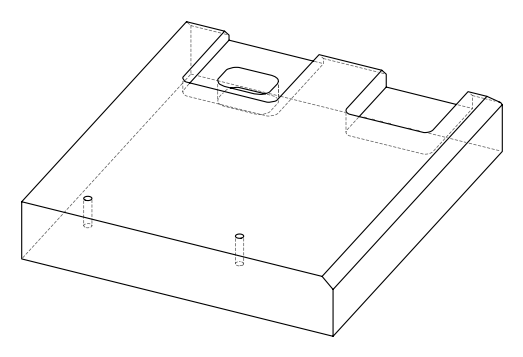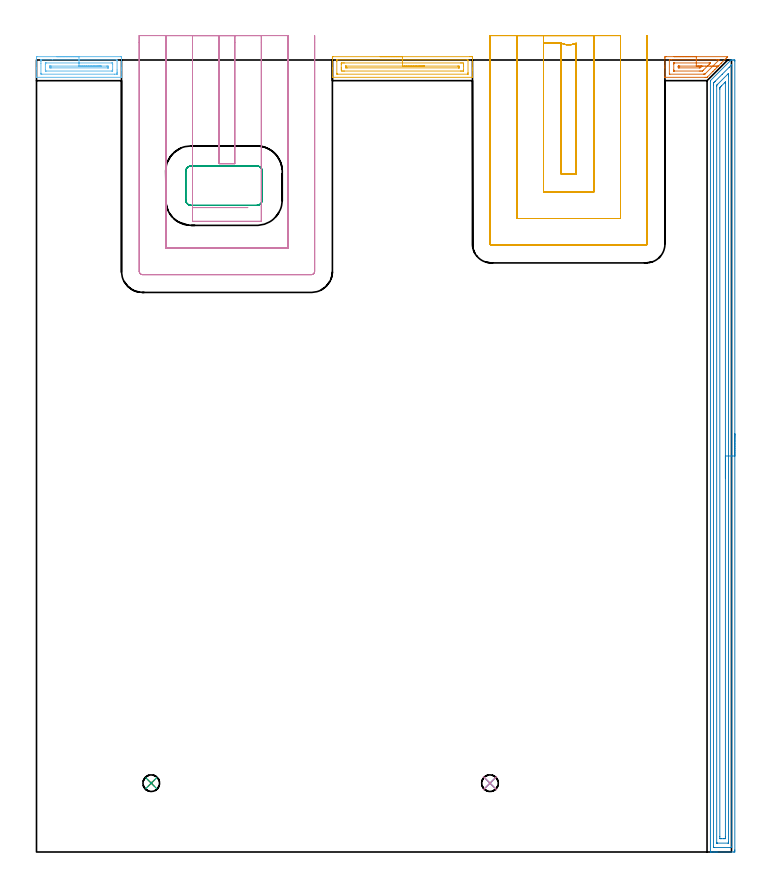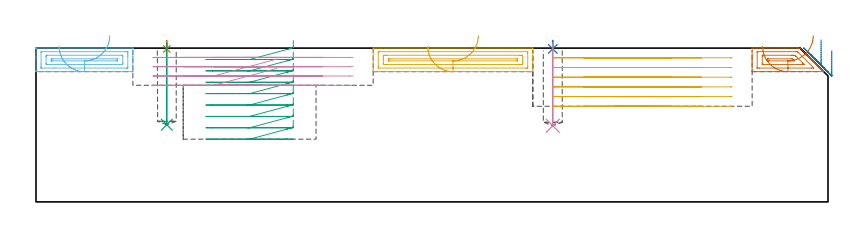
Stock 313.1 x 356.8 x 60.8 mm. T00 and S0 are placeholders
(PLAN: 11 operations, 4 tool changes, 40.3 min)
(1 SPOT_DRILL | STEP1POCKET | NXT0321_9005460120000 | 0.03 min | 0 mm3)
(2 SPOT_DRILL_1 | STEP1POCKET_1 | NXT0321_9005460120000 | 0.03 min | 0 mm3)
(3 DRILL_BLIND_HOLE_INTO_CENTER | STEP1POCKET | NXT0301_046 | 0.13 min | 1290 mm3)
(4 DRILL_BLIND_HOLE_INTO_CENTER_1 | STEP1POCKET_1 | NXT0301_046 | 0.13 min | 1307 mm3)
(5 AREA_MILL | FG_CHAMFER_SURFACE | UGT0205_001 | 2.21 min | 3213 mm3)
(6 AREA_MILL_1 | FG_CHAMFER_SURFACE_1 | UGT0205_001 | 1.41 min | 1898 mm3)
(7 AREA_MILL_2 | FG_CHAMFER_SURFACE_2 | UGT0205_001 | 0.95 min | 1538 mm3)
(8 AREA_MILL_3 | FG_CHAMFER_SURFACE_3 | UGT0205_001 | 11.56 min | 21246 mm3)
(9 MILL_RECTANGULAR_POCKET | POCKET_RECTANGULAR_STRAIGHT | UGT0201_100 | Follow Part, ap 4.5, ae 75% | 2.57 min | 63587 mm3)
(10 MILL_SLOT | SLOT_PARTIAL_RECTANGULAR | UGT0201_008 | Follow Part, ap 4, ae 75% | 9.38 min | 119213 mm3)
(11 MILL_SLOT_1 | SLOT_PARTIAL_RECTANGULAR_1 | UGT0201_008 | Follow Part, ap 4, ae 75% | 11.86 min | 181101 mm3)
(TOOL NXT0321_9005460120000 | NC Spot Drill, 142deg, 12mm, Carbide, Uncoated | D12 PA142 FL30 Z2)
(TOOL NXT0301_046 | Carbide Drill 7.5mm [860.1-0750-038A1-MM 2214] | D7.5 PA140 FL53 Z2)
(TOOL UGT0205_001 | Chamfer Mill 20 x 3 x 45 deg. | D20 FL50 Z2)
(TOOL UGT0201_100 | End Mill 18 mm | D18 FL22 Z2)
(TOOL UGT0201_008 | End Mill 16 mm | D16 FL32 Z4)
(OP 1 SPOT_DRILL)
G17 G21 G94 G90
T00 M6
G54
G17 G0 G90 X51.7 Y31. S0 M3
G43 Z70.8 H0
G94 G81 G98 Z60.477 F250. R63.8
G80
M5
M2
(OP 2 SPOT_DRILL_1)
G17 G21 G94 G90
T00 M6
G54
G17 G0 G90 X204.3 Y31. S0 M3
G43 Z70.8 H0
G94 G81 G98 Z60.477 F250. R63.8
G80
M5
M2
(OP 3 DRILL_BLIND_HOLE_INTO_CENTER)
G17 G21 G94 G90
T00 M6
G54
G17 G0 G90 X51.7 Y31. S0 M3
G43 Z70.8 H1
G94 G81 G98 Z30.5 F250. R62.8
G80
M5
M2
(OP 4 DRILL_BLIND_HOLE_INTO_CENTER_1)
G17 G21 G94 G90
T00 M6
G54
G17 G0 G90 X204.3 Y31. S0 M3
G43 Z70.8 H1
G94 G81 G98 Z30.1 F250. R62.8
G80
M5
M2
(OP 5 AREA_MILL)
G17 G21 G94 G90
T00 M6
G54
G17 G0 G90 X154.85 Y358.3 S1061 M3
G43 Z70.8 H0
Z61.5
G94 G1 X154.888 Z60.628 F250.
X155.002 Z59.763
X155.191 Z58.912
X155.453 Z58.08
X155.787 Z57.274
X156.19 Z56.5
X156.658 Z55.764
X157.19 Z55.072
X157.779 Z54.429
X158.422 Z53.84
X159.114 Z53.308
X159.85 Z52.84
X160.624 Z52.437
X161.43 Z52.103
X162.262 Z51.841
X163.114 Z51.652
X163.978 Z51.538
X164.85 Z51.5
X195.256
X195.878 Y358.297 Z51.503
X196.394 Y358.291 Z51.505
X196.398 Y358.197 Z51.599
X196.4 Y357.673 Z52.123
Y353.203 Z56.59
Y352.468 Z57.33
Y352.309 Z57.489
Y349.223 Z60.576
X196.394 Y349.029 Z60.764
X196.39 Y349.004 Z60.79
X196.321 Y349. Z60.8
X133.379
X133.31 Y349.004 Z60.79
X133.306 Y349.029 Z60.764
X133.3 Y349.223 Z60.575
Y352.468 Z57.33
Y353.203 Z56.59
Y357.673 Z52.123
X133.302 Y358.197 Z51.599
X133.306 Y358.291 Z51.505
X133.822 Y358.3 Z51.5
X164.85
Y356.886 Z52.914
X193.999 Y356.885 Z52.915
X194.105 Y356.884 Z52.916
X194.21 Y356.881 Z52.919
X194.39 Y356.872 Z52.928
X194.393 Y356.779 Z53.021
X194.399 Y356.482 Z53.318
X194.4 Y351.118 Z58.682
X194.393 Y350.521 Z59.279
X194.39 Y350.448 Z59.352
X194.38 Y350.421 Z59.379
X194.316 Y350.418 Z59.382
X194.21 Y350.415 Z59.385
X135.701
X135.595 Y350.416 Z59.384
X135.49 Y350.419 Z59.381
X135.31 Y350.428 Z59.372
X135.307 Y350.521 Z59.279
X135.301 Y350.818 Z58.982
X135.3 Y356.182 Z53.618
X135.307 Y356.779 Z53.021
X135.31 Y356.852 Z52.948
X135.32 Y356.879 Z52.921
X135.384 Y356.882 Z52.918
X135.49 Y356.885 Z52.915
X164.85 Y356.886 Z52.914
Y355.472 Z54.328
X190.969 Y355.471 Z54.329
X191.445
X191.858 Y355.469 Z54.331
X192.332 Y355.465 Z54.335
X192.391 Y354.991 Z54.809
X192.397 Y354.925 Z54.875
X192.4 Y354.097 Z55.703
Y354.028 Z55.772
Y352.309 Z57.491
Y352.24 Z57.56
X192.398 Y352.171 Z57.629
X192.392 Y352.034 Z57.766
X192.382 Y351.835 Z57.965
X192.332 Y351.834 Z57.966
X191.92 Y351.83 Z57.97
X191.445 Y351.829 Z57.971
X191.035 Y351.828 Z57.972
X138.731 Y351.829 Z57.971
X138.255
X137.842 Y351.831 Z57.969
X137.368 Y351.836 Z57.964
X137.309 Y352.309 Z57.491
X137.303 Y352.375 Z57.425
X137.3 Y353.203 Z56.597
Y353.272 Z56.528
Y354.991 Z54.809
Y355.06 Z54.74
X137.302 Y355.129 Z54.671
X137.308 Y355.266 Z54.534
X137.318 Y355.465 Z54.335
X137.368 Y355.466 Z54.334
X137.78 Y355.47 Z54.33
X138.255 Y355.471 Z54.329
X138.665 Y355.472 Z54.328
X164.85
Y354.057 Z55.743
X189.712
X190.109 Y354.053 Z55.747
X190.307 Y354.05 Z55.75
X190.39 Y354.043 Z55.757
X190.392 Y353.975 Z55.825
X190.399 Y353.364 Z56.436
X190.397 Y353.283 Z56.517
X190.394 Y353.26 Z56.54
X190.391 Y353.251 Z56.549
X190.377 Y353.249 Z56.551
X190.278 Y353.246 Z56.554
X190.076 Y353.244 Z56.556
X139.988 Y353.243 Z56.557
X139.591 Y353.247 Z56.553
X139.392 Y353.25 Z56.55
X139.31 Y353.257 Z56.543
X139.308 Y353.325 Z56.475
X139.301 Y353.936 Z55.864
X139.303 Y354.017 Z55.783
X139.306 Y354.041 Z55.759
X139.309 Y354.049 Z55.751
X139.323 Y354.051 Z55.749
X139.422 Y354.054 Z55.746
X139.624 Y354.057 Z55.743
X164.85
X165.722 Z55.781
X166.586 Z55.895
X167.438 Z56.083
X168.27 Z56.346
X169.076 Z56.68
X169.85 Z57.082
X170.586 Z57.551
X171.278 Z58.082
X171.921 Z58.672
X172.51 Z59.315
X173.042 Z60.007
X173.51 Z60.743
X173.913 Z61.516
X174.247 Z62.322
X174.509 Z63.154
X174.698 Z64.006
X174.812 Z64.871
X174.85 Z65.743
G0 Z70.8
M5
M2
(OP 6 AREA_MILL_1)
G17 G21 G94 G90
T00 M6
G54
G17 G0 G90 X9.15 Y358.3 S1061 M3
G43 Z70.8 H0
Z61.5
G94 G1 X9.188 Z60.628 F250.
X9.302 Z59.764
X9.491 Z58.912
X9.753 Z58.08
X10.087 Z57.274
X10.49 Z56.5
X10.958 Z55.764
X11.49 Z55.072
X12.079 Z54.429
X12.722 Z53.84
X13.414 Z53.308
X14.15 Z52.84
X14.924 Z52.437
X15.73 Z52.103
X16.562 Z51.841
X17.414 Z51.652
X18.278 Z51.538
X19.15 Z51.5
X37.773
X38.042 Y358.296 Z51.502
X38.29 Y358.291 Z51.505
X38.3 Y358.036 Z51.76
Y353.203 Z56.59
Y352.477 Z57.321
Y352.309 Z57.488
Y349.235 Z60.564
X38.294 Y349.031 Z60.762
X38.29 Y349.004 Z60.789
X38.217 Y349. Z60.8
X0.083
X0.01 Y349.004 Z60.789
X0.006 Y349.031 Z60.762
X0. Y349.235 Z60.563
Y352.477 Z57.321
Y353.203 Z56.59
Y357.673 Z52.123
X0.002 Y358.202 Z51.595
X0.006 Y358.291 Z51.505
X0.527 Y358.3 Z51.5
X19.15
Y356.886 Z52.914
X35.894 Y356.885 Z52.915
X36. Y356.884 Z52.916
X36.105 Y356.881 Z52.919
X36.29 Y356.873 Z52.927
X36.293 Y356.779 Z53.021
X36.298 Y356.478 Z53.322
X36.3 Y352.309 Z57.491
Y351.415 Z58.385
X36.299 Y351.113 Z58.687
X36.292 Y350.521 Z59.279
X36.29 Y350.447 Z59.353
X36.275 Y350.421 Z59.379
X36.211 Y350.418 Z59.382
X36.104 Y350.415 Z59.385
X36.
X35.219 Y350.414 Z59.386
X2.406 Y350.415 Z59.385
X2.3 Y350.416 Z59.384
X2.195 Y350.419 Z59.381
X2.01 Y350.427 Z59.373
X2.007 Y350.521 Z59.279
X2.001 Y350.822 Z58.978
X2. Y355.294 Z54.506
Y356.188 Z53.612
X2.004 Y356.779 Z53.021
X2.007 Y356.854 Z52.946
X2.009 Y356.87 Z52.93
X2.022 Y356.879 Z52.921
X2.089 Y356.882 Z52.918
X2.195 Y356.885 Z52.915
X7.098 Y356.886 Z52.914
X19.15
Y355.472 Z54.328
X33.75 Y355.471 Z54.329
X34.226 Y355.467 Z54.333
X34.284 Y355.465 Z54.335
X34.295 Y355.215 Z54.585
X34.299 Y355.066 Z54.734
X34.3 Y354.991 Z54.809
Y354.916 Z54.884
Y352.235 Z57.565
X34.298 Y352.16 Z57.64
X34.291 Y352.011 Z57.789
X34.276 Y351.835 Z57.965
X34.226 Y351.833 Z57.967
X33.815 Y351.829 Z57.971
X4.55
X4.074 Y351.833 Z57.967
X4.016 Y351.835 Z57.965
X4.005 Y352.085 Z57.715
X4.001 Y352.234 Z57.566
X4. Y352.309 Z57.491
Y352.384 Z57.416
Y355.065 Z54.735
X4.002 Y355.14 Z54.66
X4.009 Y355.289 Z54.511
X4.024 Y355.465 Z54.335
X4.074 Y355.467 Z54.333
X4.485 Y355.471 Z54.329
X19.15 Y355.472 Z54.328
Y354.057 Z55.743
X31.605
X32.003 Y354.054 Z55.746
X32.202 Y354.051 Z55.749
X32.29 Y354.049 Z55.751
X32.292 Y353.978 Z55.822
X32.298 Y353.359 Z56.441
X32.292 Y353.258 Z56.542
X32.289 Y353.249 Z56.551
X32.284 Y353.246 Z56.554
X32.26 Y353.244 Z56.556
X32.209 Y353.243 Z56.557
X32.005
X6.695
X6.297 Y353.246 Z56.554
X6.098 Y353.249 Z56.551
X6.01 Y353.251 Z56.549
X6.008 Y353.322 Z56.478
X6.001 Y353.943 Z55.857
X6.003 Y354.02 Z55.78
X6.007 Y354.044 Z55.756
X6.01 Y354.05 Z55.75
X6.028 Y354.052 Z55.748
X6.128 Y354.055 Z55.745
X6.33 Y354.057 Z55.743
X6.734
X19.15
X20.022 Z55.781
X20.886 Z55.895
X21.738 Z56.083
X22.57 Z56.346
X23.376 Z56.68
X24.15 Z57.082
X24.886 Z57.551
X25.578 Z58.082
X26.221 Z58.672
X26.81 Z59.315
X27.342 Z60.007
X27.81 Z60.743
X28.213 Z61.516
X28.547 Z62.322
X28.809 Z63.154
X28.998 Z64.006
X29.112 Z64.871
X29.15 Z65.743
G0 Z70.8
M5
M2
(OP 7 AREA_MILL_2)
G17 G21 G94 G90
T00 M6
G54
G17 G0 G90 X287.25 Y358.3 S1061 M3
G43 Z70.8 H0
Z61.5
G94 G1 X287.288 Z60.628 F250.
X287.402 Z59.764
X287.591 Z58.912
X287.853 Z58.08
X288.187 Z57.274
X288.59 Z56.5
X289.058 Z55.764
X289.59 Z55.072
X290.179 Z54.429
X290.822 Z53.84
X291.514 Z53.308
X292.25 Z52.84
X293.024 Z52.437
X293.83 Z52.103
X294.662 Z51.841
X295.513 Z51.652
X296.378 Z51.538
X297.25 Z51.5
X311.288
X311.342 Y358.296 Z51.502
X311.382 Y358.292 Z51.504
X311.236 Y358.136 Z51.663
X311.202 Y358.102 Z51.698
X310.775 Y357.673 Z52.123
X308.689 Y355.587 Z54.209
X308.578 Y355.477 Z54.322
X308.498 Y355.398 Z54.402
X308.391 Y355.289 Z54.507
X308.283 Y355.183 Z54.616
X307.401 Y354.3 Z55.499
X306.518 Y353.418 Z56.382
X305.635 Y352.535 Z57.264
X304.753 Y351.652 Z58.147
X302.28 Y349.18 Z60.619
X302.105 Y349.007 Z60.793
X302.1 Y349.005 Z60.795
X301.222 Y349. Z60.8
X283.127
X283.109 Y349.006 Z60.792
X283.105 Y349.009 Z60.789
X283.1 Y349.077 Z60.722
Y353.258 Z56.541
Y354.097 Z55.696
Y357.673 Z52.122
X283.103 Y358.096 Z51.7
X283.11 Y358.291 Z51.505
X283.304 Y358.299 Z51.499
X283.569 Y358.3 Z51.5
X297.25
Y356.886 Z52.914
X306.518
X307.297 Y356.885 Z52.915
X307.401 Y356.882 Z52.918
X307.49 Y356.879 Z52.921
X307.425 Y356.779 Z53.021
X307.415 Y356.765 Z53.035
X301.197 Y350.547 Z59.253
X301.17 Y350.521 Z59.279
X301.073 Y350.434 Z59.366
X300.761 Y350.421 Z59.379
X300.55 Y350.416 Z59.384
X300.445 Y350.414 Z59.386
X285.334
X285.228 Y350.416 Z59.384
X285.159 Y350.418 Z59.382
X285.111 Y350.421 Z59.379
X285.108 Y350.443 Z59.357
X285.104 Y350.521 Z59.279
X285.1 Y350.758 Z59.042
Y356.779 Z53.021
X285.102 Y356.838 Z52.962
X285.105 Y356.867 Z52.933
X285.109 Y356.877 Z52.923
X285.125 Y356.879 Z52.921
X285.23 Y356.884 Z52.916
X285.334 Y356.885 Z52.915
X286.111 Y356.886 Z52.914
X297.25
Y355.472 Z54.328
X302.987
X303.396 Y355.471 Z54.329
X303.523 Y355.47 Z54.33
X303.573 Y355.469 Z54.331
X303.64 Y355.465 Z54.335
X303.608 Y355.419 Z54.381
X303.53 Y355.336 Z54.464
X303.191 Y354.991 Z54.809
X303.089 Y354.888 Z54.912
X300.424 Y352.223 Z57.577
X300.339 Y352.139 Z57.661
X300.095 Y351.902 Z57.898
X300.026 Y351.838 Z57.962
X299.926 Y351.834 Z57.966
X299.457 Y351.83 Z57.97
X299.048 Y351.829 Z57.971
X298.574 Y351.828 Z57.972
X287.204 Y351.829 Z57.971
X287.158 Y351.831 Z57.969
X287.123 Y351.835 Z57.965
X287.11 Y351.839 Z57.961
X287.108 Y351.863 Z57.937
X287.1 Y352.308 Z57.492
Y354.99 Z54.81
X287.108 Y355.437 Z54.363
X287.109 Y355.46 Z54.34
X287.14 Y355.465 Z54.335
X287.223 Y355.469 Z54.331
X287.349 Y355.471 Z54.329
X297.25 Y355.472 Z54.328
Y354.057 Z55.743
X299.496
X299.774 Y354.051 Z55.749
X299.75 Y354.011 Z55.789
X299.649 Y353.902 Z55.898
X299.555 Y353.805 Z55.995
X299.457 Y353.706 Z56.094
X299.204 Y353.458 Z56.342
X299. Y353.261 Z56.539
X298.598 Y353.244 Z56.556
X298.574 Y353.243 Z56.557
X289.708
X289.317 Y353.247 Z56.553
X289.13 Y353.25 Z56.55
X289.11 Y353.355 Z56.445
X289.101 Y353.858 Z55.942
X289.102 Y353.978 Z55.822
X289.106 Y354.024 Z55.776
X289.109 Y354.047 Z55.753
X289.145 Y354.05 Z55.75
X289.345 Y354.054 Z55.746
X289.747 Y354.057 Z55.743
X289.786
X297.25
X298.122 Z55.781
X298.986 Z55.895
X299.838 Z56.083
X300.67 Z56.346
X301.476 Z56.68
X302.25 Z57.082
X302.986 Z57.551
X303.678 Z58.082
X304.321 Z58.672
X304.91 Z59.315
X305.441 Z60.007
X305.91 Z60.743
X306.313 Z61.517
X306.647 Z62.323
X306.909 Z63.155
X307.098 Z64.006
X307.212 Z64.871
X307.25 Z65.743
G0 Z70.8
M5
M2
(OP 8 AREA_MILL_3)
G17 G21 G94 G90
T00 M6
G54
G17 G0 G90 X314.6 Y188.4 S1061 M3
G43 Z70.8 H0
Z59.8
G94 G1 Y188.362 Z58.928 F250.
Y188.248 Z58.063
Y188.059 Z57.212
Y187.797 Z56.38
Y187.463 Z55.574
Y187.06 Z54.8
Y186.592 Z54.064
Y186.06 Z53.372
Y185.471 Z52.729
Y184.828 Z52.14
Y184.136 Z51.608
Y183.4 Z51.14
Y182.626 Z50.737
Y181.82 Z50.403
Y180.988 Z50.141
Y180.137 Z49.952
Y179.272 Z49.838
Y178.4 Z49.8
Y0.915
X314.599 Y0.618 Z49.801
X314.594 Y0.028 Z49.804
X314.592 Y0.007 Z49.806
X314.005 Y0. Z50.393
X306.871 Z57.524
X306.322 Z58.075
X305.979 Z58.417
X305.43 Z58.966
X305.087 Z59.308
X304.402 Z59.998
X304.058 Z60.342
X303.657 Z60.734
X303.605 Z60.785
X303.602 Y0.007 Z60.788
X303.6 Y0.172 Z60.8
Y347.248
X303.604 Y347.495 Z60.789
X303.71 Y347.611 Z60.688
X312.578 Y356.479 Z51.82
X312.667 Y356.569 Z51.729
X312.877 Y356.777 Z51.522
X312.89 Y356.79 Z51.509
X312.898 Y356.797 Z51.501
X312.907 Y356.8 Z51.491
X314.005 Z50.39
X314.347 Z50.049
X314.591 Y356.798 Z49.805
X314.596 Y356.628 Z49.804
X314.6 Y356.33 Z49.8
Y178.4
X313.186 Z51.214
X313.185 Y2.259 Z51.215
X313.182 Y2.113 Z51.218
X313.179 Y2.022 Z51.221
X313.161 Y2.01 Z51.239
X313.113 Y2.007 Z51.287
X312.625 Y2.001 Z51.775
X305.491 Z58.909
X305.087 Y2.006 Z59.313
X305.031 Y2.01 Z59.369
X305.021 Y2.017 Z59.379
X305.018 Y2.088 Z59.382
X305.015 Y2.186 Z59.385
X305.014 Y2.478 Z59.386
Y345.534
X305.019 Y346.354 Z59.381
X305.02 Y346.422 Z59.38
X305.032 Y346.471 Z59.368
X305.087 Y346.531 Z59.313
X305.443 Y346.892 Z58.957
X305.797 Y347.248 Z58.603
X308.924 Y350.375 Z55.476
X312.051 Y353.501 Z52.349
X312.945 Y354.395 Z51.455
X313.031 Y354.477 Z51.369
X313.113 Y354.552 Z51.287
X313.179 Y354.599 Z51.221
X313.184 Y354.468 Z51.216
X313.185 Y354.395 Z51.215
X313.186 Y178.4 Z51.214
X311.772 Z52.628
X311.771 Y4.642 Z52.629
X311.77 Y4.192 Z52.63
X311.768 Y4.081 Z52.632
X311.765 Y4.028 Z52.635
X311.762 Y4.01 Z52.638
X311.712 Y4.007 Z52.688
X311.52 Y4.001 Z52.88
X306.679 Z57.721
X306.552 Y4.004 Z57.848
X306.45 Y4.01 Z57.95
X306.434 Y4.014 Z57.966
X306.432 Y4.02 Z57.968
X306.43 Y4.044 Z57.97
X306.429 Y4.192 Z57.971
Y345.011
Y345.236
X306.431 Y345.348 Z57.969
X306.435 Y345.403 Z57.965
X306.438 Y345.427 Z57.962
X306.465 Y345.461 Z57.935
X306.666 Y345.666 Z57.734
X306.871 Y345.872 Z57.529
X311.329 Y350.329 Z53.071
X311.578 Y350.572 Z52.822
X311.75 Y350.74 Z52.65
X311.765 Y350.538 Z52.635
X311.768 Y350.382 Z52.632
X311.771 Y349.928 Z52.629
X311.772 Y349.485 Z52.628
Y178.4
X310.357 Z54.043
Y6.872
X310.352 Y6.064 Z54.048
X310.351 Y6.014 Z54.049
X310.307 Y6.01 Z54.093
X310.199 Y6.005 Z54.201
X309.981 Y6.002 Z54.419
X309.546 Y6. Z54.854
X308.654 Z55.746
X308.21 Y6.001 Z56.19
X307.998 Y6.004 Z56.402
X307.893 Y6.009 Z56.507
X307.85 Y6.013 Z56.55
X307.843 Y6.872 Z56.557
Y343.674
X307.845 Y344.081 Z56.555
X307.847 Y344.284 Z56.553
X307.85 Y344.381 Z56.55
X307.895 Y344.435 Z56.505
X308.02 Y344.568 Z56.38
X308.336 Y344.887 Z56.064
X308.654 Y345.206 Z55.746
X309.977 Y346.527 Z54.423
X310.123 Y346.67 Z54.277
X310.337 Y346.877 Z54.063
X310.351 Y346.886 Z54.049
X310.353 Y346.834 Z54.047
X310.355 Y346.701 Z54.045
X310.357 Y346.435 Z54.043
Y346.354
Y178.4
Y177.528 Z54.081
Y176.664 Z54.195
Y175.812 Z54.383
Y174.98 Z54.646
Y174.174 Z54.98
Y173.4 Z55.382
Y172.664 Z55.851
Y171.972 Z56.382
Y171.329 Z56.972
Y170.74 Z57.615
Y170.208 Z58.307
Y169.74 Z59.043
Y169.337 Z59.816
Y169.003 Z60.622
Y168.741 Z61.454
Y168.552 Z62.306
Y168.438 Z63.171
Y168.4 Z64.043
G0 Z70.8
M5
M2
(OP 9 MILL_RECTANGULAR_POCKET)
G17 G21 G94 G90
T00 M6
G54
G17 G0 G90 X101.7 Y297.29 S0 M3
G43 Z70.8 H0
Z63.8
G94 G1 Y306.6 Z61.305 F250.
Y306.758 Z61.263
X101.643 Y307.156 Z61.155
X101.522 Y307.539 Z61.048
X101.343 Y307.898 Z60.94
X101.108 Y308.224 Z60.833
X100.824 Y308.508 Z60.725
X100.498 Y308.743 Z60.617
X100.139 Y308.922 Z60.51
X99.756 Y309.043 Z60.402
X99.358 Y309.1 Z60.295
X99.2 Z60.252
X84.45 Z56.3
X69.7 F500.
G3 X67.2 Y306.6 R2.5
G1 Y293.8
G3 X69.7 Y291.3 R2.5
G1 X99.2
G3 X101.7 Y293.8 R2.5
G1 Y306.6
G3 X99.2 Y309.1 R2.5
G1 X84.45
X83.45
G0 X101.7 Y297.29 Z59.3
G1 Y306.6 Z56.805 F250.
Y306.758 Z56.763
X101.643 Y307.156 Z56.655
X101.522 Y307.539 Z56.548
X101.343 Y307.898 Z56.44
X101.108 Y308.224 Z56.333
X100.824 Y308.508 Z56.225
X100.498 Y308.743 Z56.117
X100.139 Y308.922 Z56.01
X99.756 Y309.043 Z55.902
X99.358 Y309.1 Z55.795
X99.2 Z55.752
X84.45 Z51.8
X69.7 F500.
G3 X67.2 Y306.6 R2.5
G1 Y293.8
G3 X69.7 Y291.3 R2.5
G1 X99.2
G3 X101.7 Y293.8 R2.5
G1 Y306.6
G3 X99.2 Y309.1 R2.5
G1 X84.45
X83.45
G0 X101.7 Y297.29 Z54.8
G1 Y306.6 Z52.305 F250.
Y306.758 Z52.263
X101.643 Y307.156 Z52.155
X101.522 Y307.539 Z52.048
X101.343 Y307.898 Z51.94
X101.108 Y308.224 Z51.833
X100.824 Y308.508 Z51.725
X100.498 Y308.743 Z51.617
X100.139 Y308.922 Z51.51
X99.756 Y309.043 Z51.402
X99.358 Y309.1 Z51.295
X99.2 Z51.252
X84.45 Z47.3
X69.7 F500.
G3 X67.2 Y306.6 R2.5
G1 Y293.8
G3 X69.7 Y291.3 R2.5
G1 X99.2
G3 X101.7 Y293.8 R2.5
G1 Y306.6
G3 X99.2 Y309.1 R2.5
G1 X84.45
X83.45
G0 X101.7 Y297.29 Z50.3
G1 Y306.6 Z47.805 F250.
Y306.758 Z47.763
X101.643 Y307.156 Z47.655
X101.522 Y307.539 Z47.548
X101.343 Y307.898 Z47.44
X101.108 Y308.224 Z47.333
X100.824 Y308.508 Z47.225
X100.498 Y308.743 Z47.117
X100.139 Y308.922 Z47.01
X99.756 Y309.043 Z46.902
X99.358 Y309.1 Z46.795
X99.2 Z46.752
X84.45 Z42.8
X69.7 F500.
G3 X67.2 Y306.6 R2.5
G1 Y293.8
G3 X69.7 Y291.3 R2.5
G1 X99.2
G3 X101.7 Y293.8 R2.5
G1 Y306.6
G3 X99.2 Y309.1 R2.5
G1 X84.45
X83.45
G0 X101.7 Y297.29 Z45.8
G1 Y306.6 Z43.305 F250.
Y306.758 Z43.263
X101.643 Y307.156 Z43.155
X101.522 Y307.539 Z43.048
X101.343 Y307.898 Z42.94
X101.108 Y308.224 Z42.833
X100.824 Y308.508 Z42.725
X100.498 Y308.743 Z42.617
X100.139 Y308.922 Z42.51
X99.756 Y309.043 Z42.402
X99.358 Y309.1 Z42.295
X99.2 Z42.252
X84.45 Z38.3
X69.7 F500.
G3 X67.2 Y306.6 R2.5
G1 Y293.8
G3 X69.7 Y291.3 R2.5
G1 X99.2
G3 X101.7 Y293.8 R2.5
G1 Y306.6
G3 X99.2 Y309.1 R2.5
G1 X84.45
X83.45
G0 X101.7 Y297.29 Z41.3
G1 Y306.6 Z38.805 F250.
Y306.758 Z38.763
X101.643 Y307.156 Z38.655
X101.522 Y307.539 Z38.548
X101.343 Y307.898 Z38.44
X101.108 Y308.224 Z38.333
X100.824 Y308.508 Z38.225
X100.498 Y308.743 Z38.117
X100.139 Y308.922 Z38.01
X99.756 Y309.043 Z37.902
X99.358 Y309.1 Z37.795
X99.2 Z37.752
X84.45 Z33.8
X69.7 F500.
G3 X67.2 Y306.6 R2.5
G1 Y293.8
G3 X69.7 Y291.3 R2.5
G1 X99.2
G3 X101.7 Y293.8 R2.5
G1 Y306.6
G3 X99.2 Y309.1 R2.5
G1 X84.45
X83.45
G0 X101.7 Y297.29 Z36.8
G1 Y306.6 Z34.305 F250.
Y306.758 Z34.263
X101.643 Y307.156 Z34.155
X101.522 Y307.539 Z34.048
X101.343 Y307.898 Z33.94
X101.108 Y308.224 Z33.833
X100.824 Y308.508 Z33.725
X100.498 Y308.743 Z33.617
X100.139 Y308.922 Z33.51
X99.756 Y309.043 Z33.402
X99.358 Y309.1 Z33.295
X99.2 Z33.252
X84.45 Z29.3
X69.7 F500.
G3 X67.2 Y306.6 R2.5
G1 Y293.8
G3 X69.7 Y291.3 R2.5
G1 X99.2
G3 X101.7 Y293.8 R2.5
G1 Y306.6
G3 X99.2 Y309.1 R2.5
G1 X84.45
X83.45
G0 X101.7 Y297.29 Z32.3
G1 Y306.6 Z29.805 F250.
Y306.758 Z29.763
X101.643 Y307.156 Z29.655
X101.522 Y307.539 Z29.548
X101.343 Y307.898 Z29.44
X101.108 Y308.224 Z29.333
X100.824 Y308.508 Z29.225
X100.498 Y308.743 Z29.117
X100.139 Y308.922 Z29.01
X99.756 Y309.043 Z28.902
X99.358 Y309.1 Z28.795
X99.2 Z28.752
X84.45 Z24.8
X69.7 F500.
G3 X67.2 Y306.6 R2.5
G1 Y293.8
G3 X69.7 Y291.3 R2.5
G1 X99.2
G3 X101.7 Y293.8 R2.5
G1 Y306.6
G3 X99.2 Y309.1 R2.5
G1 X84.45
X83.45
G0 Z70.8
M5
M2
(OP 10 MILL_SLOT)
G17 G21 G94 G90
T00 M6
G54
G17 G0 G90 X82.3 Y367.8 S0 M3
G43 Z70.8 H0
Z57.125
G94 G1 Y364.8 F250.
Y310.1 F500.
X89.3
Y364.8
Y367.8 F250.
X70.3
Y364.8
Y310.104 F500.
Y307.104 F250.
Y293.296 F500.
Y290.296 F250.
Y284.1 F500.
X101.3
Y290.992
Y293.992 F250.
Y306.409 F500.
Y309.409 F250.
Y364.8 F500.
Y367.8 F250.
X58.3
Y364.8
Y272.1 F500.
X113.3
Y364.8
Y367.8 F250.
X46.3
Y364.8
Y261.6 F500.
G3 X47.8 Y260.1 R1.5
G1 X123.8
G3 X125.3 Y261.6 R1.5
G1 Y364.8
Y367.8 F250.
G0 X82.3 Z53.45
G1 Y364.8
Y310.1 F500.
X89.3
Y364.8
Y367.8 F250.
X70.3
Y364.8
Y310.104 F500.
Y307.104 F250.
Y293.296 F500.
Y290.296 F250.
Y284.1 F500.
X101.3
Y290.992
Y293.992 F250.
Y306.409 F500.
Y309.409 F250.
Y364.8 F500.
Y367.8 F250.
X58.3
Y364.8
Y272.1 F500.
X113.3
Y364.8
Y367.8 F250.
X46.3
Y364.8
Y261.6 F500.
G3 X47.8 Y260.1 R1.5
G1 X123.8
G3 X125.3 Y261.6 R1.5
G1 Y364.8
Y367.8 F250.
G0 X82.3 Z49.775
G1 Y364.8
Y310.1 F500.
X89.3
Y364.8
Y367.8 F250.
X70.3
Y364.8
Y310.104 F500.
Y307.104 F250.
G0 X95.211 Y290.3 Z56.45
G1 X70.463 Z49.819
X70.3 Y290.296 Z49.775
Y284.1 F500.
X101.3
Y290.991
Y293.991 F250.
Y306.409 F500.
Y309.409 F250.
Y364.8 F500.
Y367.8 F250.
X58.3
Y364.8
Y272.1 F500.
X113.3
Y364.8
Y367.8 F250.
X46.3
Y364.8
Y261.6 F500.
G3 X47.8 Y260.1 R1.5
G1 X123.8
G3 X125.3 Y261.6 R1.5
G1 Y364.8
Y367.8 F250.
G0 X82.3 Z46.1
G1 Y364.8
Y310.1 F500.
X89.3
Y364.8
Y367.8 F250.
X70.3
Y364.8
Y310.104 F500.
Y307.104 F250.
G0 X95.211 Y290.3 Z52.775
G1 X70.463 Z46.144
X70.3 Y290.296 Z46.1
Y284.1 F500.
X101.3
Y290.991
Y293.991 F250.
Y306.409 F500.
Y309.409 F250.
Y364.8 F500.
Y367.8 F250.
X58.3
Y364.8
Y272.1 F500.
X113.3
Y364.8
Y367.8 F250.
X46.3
Y364.8
Y261.6 F500.
G3 X47.8 Y260.1 R1.5
G1 X123.8
G3 X125.3 Y261.6 R1.5
G1 Y364.8
Y367.8 F250.
G0 Z70.8
M5
M2
(OP 11 MILL_SLOT_1)
G17 G21 G94 G90
T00 M6
G54
G17 G0 G90 X228.4 Y367.8 S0 M3
G43 Z70.8 H0
Z56.967
G94 G1 Y364.8 F250.
Y364.345 F500.
X236.4
G3 X243.1 Y364.345 R8.
G1 Y305.4
X236.4
Y364.345
X228.4
Y297.4
X251.1
Y364.8
Y367.8 F250.
X216.4
Y364.8
Y285.4 F500.
X263.1
Y364.8
Y367.8 F250.
X204.4
Y364.8
Y273.9 F500.
G3 X204.9 Y273.4 R0.5
G1 X274.6
G3 X275.1 Y273.9 R0.5
G1 Y364.8
Y367.8 F250.
G0 X228.4 Z53.133
G1 Y364.8
Y364.345 F500.
X236.4
G3 X243.1 Y364.345 R8.
G1 Y305.4
X236.4
Y364.345
X228.4
Y297.4
X251.1
Y364.8
Y367.8 F250.
X216.4
Y364.8
Y285.4 F500.
X263.1
Y364.8
Y367.8 F250.
X204.4
Y364.8
Y273.9 F500.
G3 X204.9 Y273.4 R0.5
G1 X274.6
G3 X275.1 Y273.9 R0.5
G1 Y364.8
Y367.8 F250.
G0 X228.4 Z49.3
G1 Y364.8
Y364.345 F500.
X236.4
G3 X243.1 Y364.345 R8.
G1 Y305.4
X236.4
Y364.345
X228.4
Y297.4
X251.1
Y364.8
Y367.8 F250.
X216.4
Y364.8
Y285.4 F500.
X263.1
Y364.8
Y367.8 F250.
X204.4
Y364.8
Y273.9 F500.
G3 X204.9 Y273.4 R0.5
G1 X274.6
G3 X275.1 Y273.9 R0.5
G1 Y364.8
Y367.8 F250.
G0 X228.4 Z45.467
G1 Y364.8
Y364.345 F500.
X236.4
G3 X243.1 Y364.345 R8.
G1 Y305.4
X236.4
Y364.345
X228.4
Y297.4
X251.1
Y364.8
Y367.8 F250.
X216.4
Y364.8
Y285.4 F500.
X263.1
Y364.8
Y367.8 F250.
X204.4
Y364.8
Y273.9 F500.
G3 X204.9 Y273.4 R0.5
G1 X274.6
G3 X275.1 Y273.9 R0.5
G1 Y364.8
Y367.8 F250.
G0 X228.4 Z41.633
G1 Y364.8
Y364.345 F500.
X236.4
G3 X243.1 Y364.345 R8.
G1 Y305.4
X236.4
Y364.345
X228.4
Y297.4
X251.1
Y364.8
Y367.8 F250.
X216.4
Y364.8
Y285.4 F500.
X263.1
Y364.8
Y367.8 F250.
X204.4
Y364.8
Y273.9 F500.
G3 X204.9 Y273.4 R0.5
G1 X274.6
G3 X275.1 Y273.9 R0.5
G1 Y364.8
Y367.8 F250.
G0 X228.4 Z37.8
G1 Y364.8
Y364.345 F500.
X236.4
G3 X243.1 Y364.345 R8.
G1 Y305.4
X236.4
Y364.345
X228.4
Y297.4
X251.1
Y364.8
Y367.8 F250.
X216.4
Y364.8
Y285.4 F500.
X263.1
Y364.8
Y367.8 F250.
X204.4
Y364.8
Y273.9 F500.
G3 X204.9 Y273.4 R0.5
G1 X274.6
G3 X275.1 Y273.9 R0.5
G1 Y364.8
Y367.8 F250.
G0 Z70.8
M5
M2
